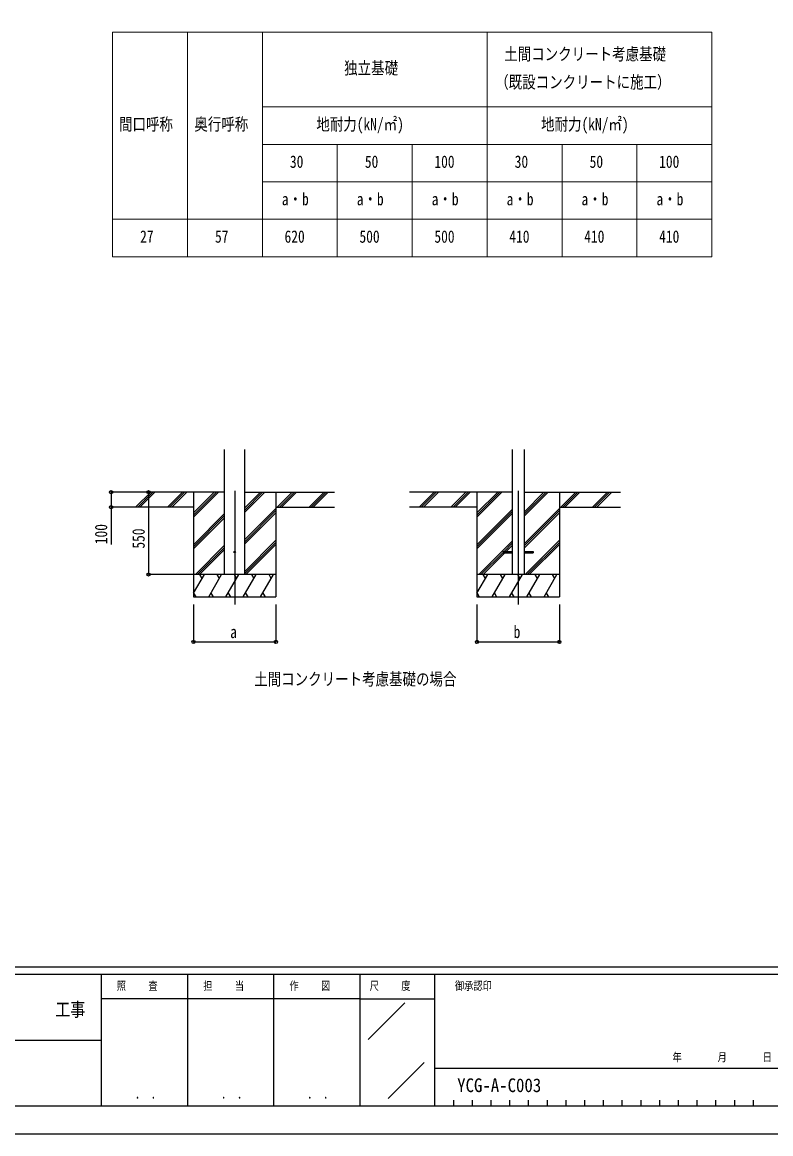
# Model space of a CAD drawing. Units: millimetres, scale not verified. Extents: x -10512 to 10512, y -7425 to 7425.
# Drawn here: x 2710 to 7706, y -7425 to -3 of the extents above; entities that cross this region are included whole.
import ezdxf
from ezdxf.enums import TextEntityAlignment as Align

# ---------------------------------------------------------------- set-up
doc = ezdxf.new("R2010")
doc.units = ezdxf.units.MM
doc.header["$LTSCALE"] = 30
doc.layers.add('0-1_TABLE1', color=7, linetype='Continuous', lineweight=18)
for name, color, linetype in [('0-2_USER1', 3, 'Continuous'), ('0-3_YKK_12', 2, 'Continuous'), ('0-4_YKK_13', 4, 'Continuous'), ('0-5_YKK_A1', 4, 'Continuous'), ('0-6_YKK_D', 6, 'Continuous'), ('0-7_YKK_ZWAK', 7, 'Continuous')]:
    doc.layers.add(name, color=color, linetype=linetype)
doc.styles.add('ＭＳ ゴシック', font='')
doc.styles.get('ＭＳ ゴシック').set_extended_font_data('MS Gothic')

msp = doc.modelspace()

# ---------------------------------------------------------------- linework, layer by layer
at = {"layer": '0-1_TABLE1'}
for p, q in [((3312.73, -68.6), (7312.73, -68.6)), ((3312.73, -68.6), (3312.73, -1568.6)), ((3812.73, -68.6), (3812.73, -1568.6)), ((4312.73, -568.6), (7312.73, -568.6)), ((4312.73, -818.6), (7312.73, -818.6)), ((4812.73, -818.6), (4812.73, -1568.6)), ((5312.73, -818.6), (5312.73, -1568.6)), ((6312.73, -818.6), (6312.73, -1568.6)), ((6812.73, -818.6), (6812.73, -1568.6)), ((4312.73, -1068.6), (7312.73, -1068.6)), ((3312.73, -1568.6), (7312.73, -1568.6))]:
    msp.add_line(p, q, dxfattribs=at)
for points in [[(4312.73, -68.6), (4312.73, -568.6), (4312.73, -1318.6), (4312.73, -1568.6)], [(5812.73, -68.6), (5812.73, -818.6), (5812.73, -1568.6)], [(7312.73, -68.6), (7312.73, -818.6), (7312.73, -1068.6), (7312.73, -1568.6)], [(3312.73, -1318.6), (4312.73, -1318.6), (7312.73, -1318.6)]]:
    msp.add_lwpolyline(points, dxfattribs=at)
at = {"layer": '0-3_YKK_12'}
for p, q in [((4128.11, -3132.04), (4128.11, -3891.24)), ((6019.68, -3132.04), (6019.68, -3891.24))]:
    msp.add_line(p, q, dxfattribs=at)
at = {"layer": '0-4_YKK_13'}
for p, q in [((5919.68, -3536.25), (5919.68, -3545.25)), ((5919.68, -3536.25), (5980.18, -3536.25)), ((5919.68, -3545.25), (5980.18, -3545.25)), ((6059.18, -3536.25), (6119.68, -3536.25)), ((6059.18, -3545.25), (6119.68, -3545.25)), ((6119.68, -3536.25), (6119.68, -3545.25))]:
    msp.add_line(p, q, dxfattribs=at)
msp.add_circle((4128.11, -3540.75), 5, dxfattribs=at)
at = {"layer": '0-5_YKK_A1'}
for p, q in [((4061.11, -3690.75), (4061.11, -2855.39)), ((4195.11, -3690.75), (4195.11, -2855.39)), ((5980.18, -2855.39), (5980.18, -3690.75)), ((6059.18, -2855.39), (6059.18, -3690.75)), ((4061.11, -3140.75), (3402.15, -3140.75)), ((3468.84, -3239.34), (3567.44, -3140.75)), ((3481.58, -3240.75), (3581.58, -3140.75)), ((3495.72, -3240.75), (3595.72, -3140.75)), ((3680.97, -3239.34), (3779.57, -3140.75)), ((3693.71, -3240.75), (3793.71, -3140.75)), ((3707.85, -3240.75), (3807.85, -3140.75)), ((3853.11, -3140.75), (3853.11, -3840.74)), ((3853.11, -3307.63), (4019.99, -3140.75)), ((3853.11, -3293.48), (4005.84, -3140.75)), ((3853.11, -3279.34), (3991.7, -3140.75)), ((4195.11, -3273.99), (4328.35, -3140.75)), ((4195.11, -3259.85), (4314.21, -3140.75)), ((4195.11, -3245.71), (4300.07, -3140.75)), ((4195.11, -3140.75), (4793.72, -3140.75)), ((4403.11, -3140.75), (4403.11, -3840.74)), ((4412.2, -3240.75), (4512.2, -3140.75)), ((4426.34, -3240.75), (4526.34, -3140.75)), ((4440.49, -3240.75), (4540.49, -3140.75)), ((4624.33, -3240.75), (4724.34, -3140.75)), ((4638.48, -3240.75), (4738.48, -3140.75)), ((4652.62, -3240.75), (4752.62, -3140.75)), ((5980.18, -3140.75), (5293.72, -3140.75)), ((5360.41, -3239.34), (5459.01, -3140.75)), ((5373.15, -3240.75), (5473.15, -3140.75)), ((5387.29, -3240.75), (5487.29, -3140.75)), ((5572.54, -3239.34), (5671.14, -3140.75)), ((5585.28, -3240.75), (5685.28, -3140.75)), ((5599.42, -3240.75), (5699.43, -3140.75)), ((5744.68, -3140.75), (5744.68, -3840.74)), ((5744.68, -3307.63), (5911.56, -3140.75)), ((5744.68, -3293.48), (5897.42, -3140.75)), ((5744.68, -3279.34), (5883.27, -3140.75)), ((6059.18, -3301.49), (6219.93, -3140.75)), ((6059.18, -3287.35), (6205.78, -3140.75)), ((6059.18, -3273.21), (6191.64, -3140.75)), ((6059.18, -3140.75), (6702.88, -3140.75)), ((6294.68, -3140.75), (6294.68, -3840.74)), ((6303.77, -3240.75), (6403.77, -3140.75)), ((6317.91, -3240.75), (6417.92, -3140.75)), ((6332.06, -3240.75), (6432.06, -3140.75)), ((6515.9, -3240.75), (6615.91, -3140.75)), ((6530.05, -3240.75), (6630.05, -3140.75)), ((6544.19, -3240.75), (6644.19, -3140.75)), ((3853.11, -3240.75), (3402.15, -3240.75)), ((4195.11, -3457.84), (4403.11, -3249.84)), ((4195.11, -3471.98), (4403.11, -3263.98)), ((4403.11, -3240.75), (4793.72, -3240.75)), ((5744.68, -3240.75), (5293.72, -3240.75)), ((5744.68, -3491.47), (5980.18, -3255.97)), ((6059.18, -3485.34), (6294.68, -3249.84)), ((6059.18, -3499.48), (6294.68, -3263.98)), ((6294.68, -3240.75), (6702.88, -3240.75)), ((3853.11, -3491.47), (4061.11, -3283.47)), ((3853.11, -3505.61), (4061.11, -3297.62)), ((3853.11, -3519.76), (4061.11, -3311.76)), ((4195.11, -3486.12), (4403.11, -3278.13)), ((5744.68, -3505.61), (5980.18, -3270.12)), ((5744.68, -3519.76), (5980.18, -3284.26)), ((6059.18, -3513.62), (6294.68, -3278.13)), ((4195.11, -3669.97), (4403.11, -3461.97)), ((4195.11, -3684.11), (4403.11, -3476.11)), ((5757.53, -3690.75), (5980.18, -3468.11)), ((5926.18, -3536.25), (5980.18, -3482.25)), ((6065.9, -3690.75), (6294.68, -3461.97)), ((6080.04, -3690.75), (6294.68, -3476.11)), ((3865.96, -3690.75), (4061.11, -3495.6)), ((3880.11, -3690.75), (4061.11, -3509.75)), ((3894.25, -3690.75), (4061.11, -3523.89)), ((4202.61, -3690.75), (4403.11, -3490.26)), ((5771.68, -3690.75), (5919.68, -3542.75)), ((5785.82, -3690.75), (5931.32, -3545.25)), ((5940.32, -3536.25), (5980.18, -3496.39)), ((6094.18, -3690.75), (6294.68, -3490.26)), ((3853.11, -3816.19), (3925.53, -3690.74)), ((4403.11, -3690.75), (3853.11, -3690.75)), ((3910.53, -3716.73), (3895.53, -3690.75)), ((3954.4, -3840.74), (4041, -3690.74)), ((4026, -3716.73), (4011, -3690.74)), ((4069.87, -3840.74), (4156.47, -3690.74)), ((4141.47, -3716.73), (4126.47, -3690.75)), ((4185.34, -3840.74), (4271.94, -3690.75)), ((4256.94, -3716.73), (4241.94, -3690.74)), ((4300.81, -3840.74), (4387.41, -3690.75)), ((4372.41, -3716.73), (4357.41, -3690.74)), ((5744.68, -3816.19), (5817.1, -3690.74)), ((6294.68, -3690.75), (5744.68, -3690.75)), ((5802.1, -3716.73), (5787.1, -3690.75)), ((5845.97, -3840.74), (5932.57, -3690.74)), ((5917.57, -3716.73), (5902.57, -3690.74)), ((5961.44, -3840.74), (6048.04, -3690.74)), ((6033.04, -3716.73), (6018.04, -3690.75)), ((6076.91, -3840.74), (6163.51, -3690.75)), ((6148.51, -3716.73), (6133.51, -3690.74)), ((6192.38, -3840.74), (6278.98, -3690.75)), ((6263.98, -3716.73), (6248.98, -3690.74)), ((3853.11, -3840.74), (4403.11, -3840.74)), ((3853.93, -3814.76), (3868.93, -3840.74)), ((3969.4, -3814.77), (3984.4, -3840.74)), ((4084.87, -3814.77), (4099.87, -3840.74)), ((4200.34, -3814.76), (4215.34, -3840.74)), ((4315.81, -3814.77), (4330.81, -3840.74)), ((5744.68, -3840.74), (6294.68, -3840.74)), ((5745.5, -3814.76), (5760.5, -3840.74)), ((5860.97, -3814.77), (5875.97, -3840.74)), ((5976.44, -3814.77), (5991.44, -3840.74)), ((6091.91, -3814.76), (6106.91, -3840.74)), ((6207.38, -3814.77), (6222.38, -3840.74))]:
    msp.add_line(p, q, dxfattribs=at)
at = {"layer": '0-6_YKK_D'}
for p, q in [((3467.77, -3140.75), (3302.11, -3140.75)), ((3627.05, -3140.75), (3552.11, -3140.75)), ((3553.11, -3140.75), (3553.11, -3690.75)), ((3467.77, -3240.75), (3302.11, -3240.75)), ((3852.11, -3690.75), (3552.11, -3690.75)), ((3853.11, -3890.74), (3853.11, -4141.74)), ((4403.11, -3890.74), (4403.11, -4141.74)), ((5744.68, -3890.74), (5744.68, -4141.74)), ((6294.68, -3890.74), (6294.68, -4141.74)), ((3853.11, -4140.74), (4403.11, -4140.74)), ((5744.68, -4140.74), (6294.68, -4140.74))]:
    msp.add_line(p, q, dxfattribs=at)
msp.add_lwpolyline([(3303.11, -3140.75), (3303.11, -3240.75), (3303.11, -3489.25)], dxfattribs=at)
for centre in [(3303.11, -3140.75), (3553.11, -3140.75), (3303.11, -3240.75), (3553.11, -3690.75), (3853.11, -4140.74), (4403.11, -4140.74), (5744.68, -4140.74), (6294.68, -4140.74)]:
    msp.add_circle(centre, 10.62, dxfattribs=at)
at = {"layer": '0-7_YKK_ZWAK'}
for p, q in [((9737.55, -6312.5), (-9762.45, -6312.5)), ((3237.55, -6362.5), (-12.45, -6362.5)), ((3812.55, -6362.5), (3812.55, -7237.5)), ((4387.55, -6362.5), (4387.55, -7237.5)), ((4962.55, -6362.5), (4962.55, -7237.5)), ((5462.55, -6362.5), (4962.55, -6362.5)), ((8043.8, -6362.5), (5462.55, -6362.5)), ((5462.55, -6362.5), (5462.55, -7237.5)), ((4962.55, -6525), (3237.55, -6525)), ((4962.55, -6525), (5462.55, -6525)), ((5017.76, -6795.73), (5262.59, -6550.9)), ((-12.45, -6800), (3237.55, -6800)), ((5151.68, -7189.97), (5392.23, -6949.42)), ((5462.55, -6987.5), (8043.8, -6987.5)), ((-12.45, -7237.5), (3237.55, -7237.5)), ((3237.55, -7237.5), (4962.55, -7237.5)), ((4962.55, -7237.5), (5462.55, -7237.5)), ((5462.55, -7237.5), (8043.8, -7237.5)), ((5587.55, -7200), (5587.55, -7237.5)), ((5712.55, -7200), (5712.55, -7237.5)), ((5837.55, -7200), (5837.55, -7237.5)), ((5962.55, -7200), (5962.55, -7237.5)), ((6087.55, -7200), (6087.55, -7237.5)), ((6212.55, -7200), (6212.55, -7237.5)), ((6337.55, -7200), (6337.55, -7237.5)), ((6462.55, -7200), (6462.55, -7237.5)), ((6587.55, -7200), (6587.55, -7237.5)), ((6712.55, -7200), (6712.55, -7237.5)), ((6837.55, -7200), (6837.55, -7237.5)), ((6962.55, -7200), (6962.55, -7237.5)), ((7087.55, -7200), (7087.55, -7237.5)), ((7212.55, -7200), (7212.55, -7237.5)), ((7337.55, -7200), (7337.55, -7237.5)), ((7462.55, -7200), (7462.55, -7237.5)), ((7587.55, -7200), (7587.55, -7237.5))]:
    msp.add_line(p, q, dxfattribs=at)
msp.add_lwpolyline([(-10512.5, -7425), (10512.5, -7425), (10512.5, 7425), (-10512.5, 7425)], close=True, dxfattribs=at)
msp.add_lwpolyline([(4962.55, -6362.5), (3237.55, -6362.5), (3237.55, -7237.5)], dxfattribs=at)

# ---------------------------------------------------------------- texts
at = {"layer": '0-1_TABLE1', "style": 'ＭＳ ゴシック', "width": 0.8}
for s, p in [('土間コンクリート考慮基礎', (5926.73, -281.1)), ('独立基礎', (4858.73, -374.85)), ('（既設コンクリートに施工）', (5866.73, -468.6)), ('間口呼称', (3355.73, -749.85)), ('奥行呼称', (3858.73, -749.85)), ('地耐力(kN/㎡)', (4672.73, -749.85)), ('地耐力(kN/㎡)', (6172.73, -749.85)), ('30', (4496.73, -999.85)), ('50', (4996.73, -999.85)), ('100', (5460.73, -999.85)), ('30', (5996.73, -999.85)), ('50', (6496.73, -999.85)), ('100', (6960.73, -999.85)), ('a・b', (4442.73, -1249.85)), ('a・b', (4942.73, -1249.85)), ('a・b', (5442.73, -1249.85)), ('a・b', (5942.73, -1249.85)), ('a・b', (6442.73, -1249.85)), ('a・b', (6942.73, -1249.85)), ('27', (3496.73, -1499.85)), ('57', (3996.73, -1499.85)), ('620', (4460.73, -1499.85)), ('500', (4960.73, -1499.85)), ('500', (5460.73, -1499.85)), ('410', (5960.73, -1499.85)), ('410', (6460.73, -1499.85)), ('410', (6960.73, -1499.85))]:
    msp.add_text(s, height=82.48, dxfattribs=at).set_placement(p, align=Align.BOTTOM_LEFT)
at = {"layer": '0-2_USER1', "style": 'ＭＳ ゴシック'}
for s, height, width, p in [('土間コンクリート考慮基礎の場合', 82.48, 0.8, (4257.96, -4454.96)), ('YCG-A-C003', 91.64, 0.9, (5612.76, -7174.26))]:
    msp.add_text(s, height=height, dxfattribs=dict(at, width=width)).set_placement(p, align=Align.BOTTOM_LEFT)
at = {"layer": '0-6_YKK_D', "style": 'ＭＳ ゴシック', "width": 0.8}
for s, p in [('100', (3302.11, -3488.25)), ('550', (3552.11, -3517.75))]:
    msp.add_text(s, height=82.48, rotation=90, dxfattribs=at).set_placement(p, align=Align.BOTTOM_LEFT)
for s, p in [('a', (4098.11, -4139.74)), ('b', (5989.68, -4139.74))]:
    msp.add_text(s, height=82.48, dxfattribs=at).set_placement(p, align=Align.BOTTOM_LEFT)
at = {"layer": '0-7_YKK_ZWAK', "style": 'ＭＳ ゴシック', "width": 0.8}
for s, height, p in [('照     査', 54.99, (3341.05, -6481.25)), ('担     当', 54.99, (3918.05, -6481.25)), ('作     図', 54.99, (4493.05, -6481.25)), ('尺     度', 54.99, (5028.55, -6481.25)), ('御承認印', 54.99, (5597.85, -6481.25)), ('工事', 91.64, (2930.83, -6668.66)), ('年        月        日', 54.99, (7049.77, -6958.04)), ('． ．', 64.79, (3462.5, -7210.88)), ('． ．', 64.79, (4037.5, -7210.88)), ('． ．', 64.79, (4612.5, -7210.88))]:
    msp.add_text(s, height=height, dxfattribs=at).set_placement(p, align=Align.BOTTOM_LEFT)

doc.saveas('drawing.dxf')
